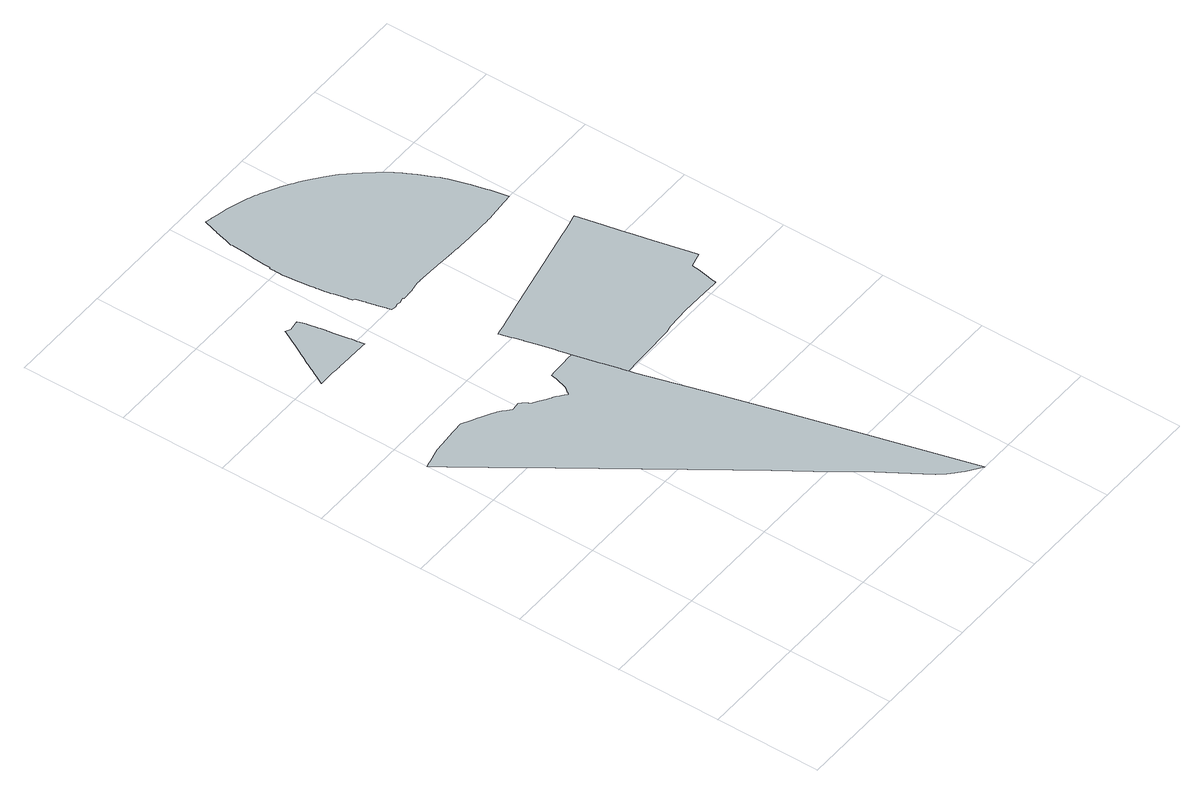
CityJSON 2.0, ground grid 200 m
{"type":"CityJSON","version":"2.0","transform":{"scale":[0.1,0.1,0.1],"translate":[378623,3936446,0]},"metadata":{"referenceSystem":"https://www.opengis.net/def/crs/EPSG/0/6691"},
"CityObjects":{
"object1":{"type":"GenericCityObject","attributes":{"name":"市ノ坪特別工業地区","function":"14","usage":"1","validFromType":"3","custodian":"川崎市","notificationNumber":"川崎市告示第435号","prefecture":"14","city":"14130"},"geometry":[{"type":"MultiSurface","lod":"1","boundaries":[[[0,1,2,3,4,5,6,7,8,9,10,11,12,13,14,15,16,17,18,19,20,21,22,23,24,25,26,27,28,29,30,31,32,33,34,35,36,37,38,39,40,41,42,43,44,45,46,47,48,49,50,51,52,53,54,55,56,57,58,59,60,61,62,63,64,65,66,67,68,69,70,71,72,73,74,75,76,77,78,79,80,81,82,83,84,85,86,87,88,89,90,91,92,93,94,95,96,97,98,99,100,101,102,103,104]]]}]},
"object2":{"type":"GenericCityObject","attributes":{"name":"市ノ坪特別工業地区","function":"14","usage":"1","validFromType":"3","custodian":"川崎市","notificationNumber":"川崎市告示第435号","prefecture":"14","city":"14130"},"geometry":[{"type":"MultiSurface","lod":"1","boundaries":[[[105,106,107,108,109,110,111,112,113,114,115,116,117,118,119,120,121,122,123,124,125,126,127,128,129,130,131,132,133,134,135,136,137,138,139,140,141,142,143,144,145,146,147,148,149,150,151,152,153,154,155,156,157,158,159,160,161,162,163,164,165,166,167,168,169,170,171,172,173,174,175,176,177,178,179,180,181,182,183,184,185,186,187,188,189,190]]]}]},
"object3":{"type":"GenericCityObject","attributes":{"name":"市ノ坪特別工業地区","function":"14","usage":"1","validFromType":"3","custodian":"川崎市","notificationNumber":"川崎市告示第435号","prefecture":"14","city":"14130"},"geometry":[{"type":"MultiSurface","lod":"1","boundaries":[[[191,192,193,194,195,196,197,198,199,200,201,202,203,204,205,206,207,208,209,210,211,212,213,214,215,216,217,218,219,220,221,222,223,224,225,226,227,228,229,230,231,232,233,234,235,236,237,238,239,240,241,242,243,244,245,246,247,248,249,250,251,252,253,254,255,256,257,258,104,103,102,101,100,99,98,97,96,259]]]}]},
"object4":{"type":"GenericCityObject","attributes":{"name":"市ノ坪特別工業地区","function":"14","usage":"1","validFromType":"3","custodian":"川崎市","notificationNumber":"川崎市告示第435号","prefecture":"14","city":"14130"},"geometry":[{"type":"MultiSurface","lod":"1","boundaries":[[[260,261,262,263,264,265,266,267,268,269,270,271,272,273,274,275,276,277,278,279,280,281,282,283,284,285,286,287,288,289,290,291,292,293,294,295,296,297,298,299,300,301,302,303,304,305,306,307,308,309,310,311,312,313,314,315,316,317,318,319,320,321,322,323,324,325,326,327,328,329,330,331,332,333,334,335,336,337,338,339,340,341,342,343,344,345,346,347,348,349,350,351,352,353,354,355,356,357,358,359,360,361,362,363,364,365,366,367,368,369,370,371,372,373,374,375,376,377,378,379,380,381,382,383,384,385,386,387,388,389,390,391,392,393,394,395,396,397,398,399,400,401,402,403,404,405,406,407,408,409,410,411,412,413,414,415,416,417,418,419,420,421,422,423,424,425,426,427,428,429,430,431,432,433,434,435,436,437,438,439,440,441,442,443,444,445,446,447,448,449,450,451,452,453,454,455,456,457,458,459,460,461,462,463,464,465,466,467,468,469,470,471,472,473,474,475,476,477,478,479,480,481,482,483,484,485,486,487,488,489,490,491,492,493,494,495,496,497,498,499,500,501,502,503,504,505,506,507,508,509,510,511,512,513,514,515,516,517,518,519,520,521,522,523,524,525,526,527,528,529,530,531]]]}]}
},
"vertices":[
[3444,6983,0],[3221,6976,0],[3141,6973,0],[3021,6966,0],[2930,6960,0],[2924,6924,0],[2910,6846,0],[2907,6838,0],[2898,6809,0],[2888,6776,0],[2853,6669,0],[2836,6625,0],[2825,6596,0],[2818,6588,0],[2778,6538,0],[2773,6533,0],[2770,6529,0],[2766,6523,0],[2750,6501,0],[2727,6472,0],[2703,6494,0],[2696,6500,0],[2690,6507,0],[2682,6514,0],[2673,6522,0],[2648,6544,0],[2620,6568,0],[2580,6603,0],[2574,6608,0],[2573,6609,0],[2564,6615,0],[2558,6619,0],[2556,6620,0],[2551,6623,0],[2547,6626,0],[2540,6630,0],[2524,6640,0],[2515,6646,0],[2514,6647,0],[2509,6649,0],[2479,6667,0],[2472,6671,0],[2450,6683,0],[2426,6696,0],[2392,6720,0],[2302,6782,0],[2257,6813,0],[2252,6817,0],[2198,6854,0],[2179,6886,0],[2157,6923,0],[2138,6954,0],[2122,6968,0],[2074,7010,0],[1920,6995,0],[1911,6994,0],[1837,7063,0],[1784,7118,0],[1711,7168,0],[1695,7179,0],[1635,7216,0],[1466,7306,0],[1413,7335,0],[1306,7392,0],[1137,7482,0],[759,7460,0],[710,7456,0],[413,7433,0],[289,7403,0],[209,7384,0],[104,7359,0],[81,7354,0],[3,7335,0],[189,7062,0],[250,6978,0],[351,6839,0],[579,6517,0],[808,6194,0],[2026,4476,0],[2883,3262,0],[3241,2756,0],[3634,2191,0],[3711,2082,0],[3931,1775,0],[4202,1380,0],[4308,1226,0],[4749,545,0],[4863,404,0],[4958,313,0],[5040,245,0],[5093,201,0],[5365,9,0],[4464,3417,0],[4178,4456,0],[4152,4549,0],[3778,5907,0],[3750,6010,0],[3747,6020,0],[3725,6109,0],[3714,6157,0],[3639,6462,0],[3636,6477,0],[3557,6798,0],[3514,6976,0],[3511,6987,0],
[1705,9855,0],[1717,9855,0],[1724,9855,0],[1727,9855,0],[1723,9878,0],[1717,9913,0],[1710,9954,0],[1703,9995,0],[1696,10038,0],[1686,10099,0],[1681,10124,0],[1679,10139,0],[1669,10196,0],[1631,10408,0],[1618,10479,0],[1616,10492,0],[1614,10503,0],[1611,10518,0],[1609,10534,0],[1607,10545,0],[1602,10573,0],[1588,10651,0],[1584,10673,0],[1583,10675,0],[1576,10717,0],[1545,10884,0],[1542,10900,0],[1533,10936,0],[1522,10971,0],[1521,10972,0],[1508,11005,0],[1491,11039,0],[1485,11050,0],[1484,11050,0],[1294,11021,0],[1203,11071,0],[1200,11067,0],[1195,11057,0],[1170,11011,0],[1129,10934,0],[1125,10927,0],[1071,10826,0],[1021,10733,0],[969,10636,0],[917,10541,0],[887,10484,0],[866,10446,0],[828,10374,0],[809,10339,0],[787,10298,0],[786,10296,0],[783,10290,0],[773,10271,0],[769,10265,0],[767,10260,0],[764,10255,0],[763,10253,0],[760,10247,0],[755,10238,0],[751,10232,0],[748,10226,0],[745,10220,0],[742,10214,0],[739,10208,0],[736,10203,0],[733,10198,0],[726,10184,0],[679,10096,0],[628,10002,0],[591,9933,0],[581,9914,0],[571,9895,0],[559,9873,0],[562,9873,0],[576,9873,0],[596,9873,0],[704,9872,0],[835,9873,0],[927,9871,0],[948,9870,0],[1014,9868,0],[1035,9867,0],[1057,9867,0],[1314,9862,0],[1530,9859,0],[1596,9858,0],
[4224,6029,0],[4429,6036,0],[4641,6045,0],[4825,6052,0],[4858,6056,0],[5000,6085,0],[5230,6098,0],[5461,6110,0],[5793,6104,0],[5984,6100,0],[6072,6098,0],[6233,6095,0],[6261,6101,0],[6269,6102,0],[6269,6103,0],[6273,6126,0],[6286,6198,0],[6300,6276,0],[6333,6457,0],[6348,6536,0],[6352,6579,0],[6354,6594,0],[6357,6643,0],[6365,6644,0],[6635,6712,0],[6626,6765,0],[6601,6877,0],[6460,7510,0],[6386,7841,0],[6335,8071,0],[6329,8097,0],[6269,8372,0],[6180,8789,0],[6161,8875,0],[6160,8875,0],[6123,8867,0],[5958,8831,0],[5782,8792,0],[5671,8768,0],[5656,8765,0],[5552,8743,0],[5264,8680,0],[5263,8680,0],[5186,8664,0],[4984,8620,0],[4698,8558,0],[4234,8458,0],[3764,8356,0],[3747,8353,0],[3425,8283,0],[3400,8279,0],[3260,8253,0],[3201,8242,0],[3214,8196,0],[3227,8150,0],[3262,8023,0],[3277,7969,0],[3320,7810,0],[3320,7807,0],[3331,7767,0],[3339,7733,0],[3371,7610,0],[3411,7452,0],[3431,7366,0],[3450,7277,0],[3464,7209,0],[3494,7081,0],[3504,7033,0],[4033,6021,0],
[2273,11594,0],[2286,11492,0],[2294,11431,0],[2294,11424,0],[2297,11400,0],[2299,11386,0],[2300,11377,0],[2303,11355,0],[2307,11322,0],[2314,11269,0],[2314,11265,0],[2320,11220,0],[2339,11106,0],[2342,11092,0],[2344,11078,0],[2358,11019,0],[2362,11002,0],[2363,10997,0],[2381,10923,0],[2382,10918,0],[2421,10754,0],[2428,10722,0],[2436,10683,0],[2442,10655,0],[2443,10653,0],[2446,10637,0],[2448,10626,0],[2469,10614,0],[2481,10607,0],[2501,10526,0],[2516,10468,0],[2518,10461,0],[2529,10417,0],[2531,10411,0],[2572,10250,0],[2576,10231,0],[2616,10067,0],[2621,10049,0],[2639,9983,0],[2641,9975,0],[2721,9959,0],[2779,9979,0],[2794,9977,0],[2812,9974,0],[2858,9967,0],[2907,9984,0],[2924,9986,0],[2964,9990,0],[2967,9990,0],[2970,9974,0],[2972,9967,0],[3013,9969,0],[3036,9970,0],[3105,9973,0],[3125,9974,0],[3148,9975,0],[3183,9977,0],[3187,9977,0],[3200,9979,0],[3212,9981,0],[3216,9982,0],[3230,9985,0],[3232,9985,0],[3238,9986,0],[3245,9988,0],[3254,9989,0],[3266,9991,0],[3278,9993,0],[3290,9995,0],[3306,9998,0],[3316,10000,0],[3328,10002,0],[3330,10003,0],[3331,10003,0],[3384,10005,0],[3398,10005,0],[3448,10007,0],[3473,10009,0],[3514,10007,0],[3575,10005,0],[3593,10004,0],[3640,10003,0],[3714,10001,0],[3734,10000,0],[3761,9999,0],[3809,9996,0],[3908,9991,0],[3942,9989,0],[3983,9987,0],[4003,9985,0],[4038,9983,0],[4069,9982,0],[4138,9978,0],[4172,9976,0],[4189,9975,0],[4194,9975,0],[4197,9975,0],[4199,9974,0],[4204,9974,0],[4206,9974,0],[4207,9974,0],[4210,9974,0],[4211,9974,0],[4233,9973,0],[4234,9972,0],[4235,9972,0],[4236,9972,0],[4237,9972,0],[4238,9972,0],[4248,9972,0],[4264,9971,0],[4270,9970,0],[4323,9968,0],[4375,9965,0],[4413,9962,0],[4423,9962,0],[4424,9962,0],[4432,9962,0],[4434,9962,0],[4461,9961,0],[4519,9960,0],[4739,9956,0],[4800,9955,0],[5003,9953,0],[5056,9953,0],[5237,9953,0],[5258,9954,0],[5288,9955,0],[5334,9958,0],[5366,9960,0],[5394,9961,0],[5426,9964,0],[5464,9967,0],[5468,9968,0],[5522,9971,0],[5636,9980,0],[5738,9988,0],[5770,9990,0],[5915,10002,0],[5898,10081,0],[5869,10212,0],[5841,10343,0],[5832,10388,0],[5789,10571,0],[5760,10684,0],[5751,10720,0],[5703,10888,0],[5646,11050,0],[5641,11063,0],[5629,11096,0],[5600,11170,0],[5586,11202,0],[5513,11365,0],[5493,11411,0],[5469,11461,0],[5444,11513,0],[5356,11674,0],[5355,11675,0],[5347,11689,0],[5320,11732,0],[5303,11759,0],[5292,11778,0],[5277,11802,0],[5268,11816,0],[5248,11848,0],[5241,11858,0],[5234,11869,0],[5227,11879,0],[5219,11892,0],[5218,11894,0],[5213,11901,0],[5203,11917,0],[5202,11918,0],[5144,12007,0],[5086,12080,0],[4946,12257,0],[4844,12376,0],[4716,12507,0],[4686,12538,0],[4643,12577,0],[4499,12708,0],[4496,12710,0],[4258,12897,0],[4159,12965,0],[4090,13012,0],[4050,13039,0],[3885,13142,0],[3846,13163,0],[3609,13289,0],[3576,13304,0],[3521,13329,0],[3497,13341,0],[3484,13347,0],[3371,13391,0],[3359,13396,0],[3265,13433,0],[3116,13482,0],[3078,13494,0],[2977,13524,0],[2955,13530,0],[2846,13558,0],[2754,13577,0],[2733,13582,0],[2685,13593,0],[2624,13606,0],[2623,13607,0],[2616,13608,0],[2596,13613,0],[2529,13628,0],[2517,13629,0],[2505,13631,0],[2487,13566,0],[2470,13508,0],[2437,13398,0],[2427,13364,0],[2421,13345,0],[2400,13271,0],[2392,13244,0],[2376,13186,0],[2372,13175,0],[2371,13169,0],[2368,13157,0],[2364,13145,0],[2343,13079,0],[2313,12985,0],[2317,12954,0],[2322,12902,0],[2307,12677,0],[2307,12666,0],[2295,12587,0],[2294,12581,0],[2289,12548,0],[2288,12542,0],[2284,12512,0],[2283,12498,0],[2280,12461,0],[2278,12440,0],[2265,12278,0],[2265,12257,0],[2263,12159,0],[2263,12158,0],[2263,12150,0],[2263,12149,0],[2262,12149,0],[2252,12150,0],[2246,12150,0],[2246,12149,0],[2246,12147,0],[2246,12146,0],[2246,12145,0],[2246,12144,0],[2246,12142,0],[2246,12140,0],[2246,12134,0],[2245,12116,0],[2245,12112,0],[2245,12110,0],[2245,12109,0],[2245,12097,0],[2244,12091,0],[2244,12089,0],[2244,12087,0],[2244,12086,0],[2244,12085,0],[2244,12083,0],[2244,12078,0],[2242,12042,0],[2242,12038,0],[2241,11987,0],[2240,11875,0],[2240,11867,0],[2259,11712,0]
]}
